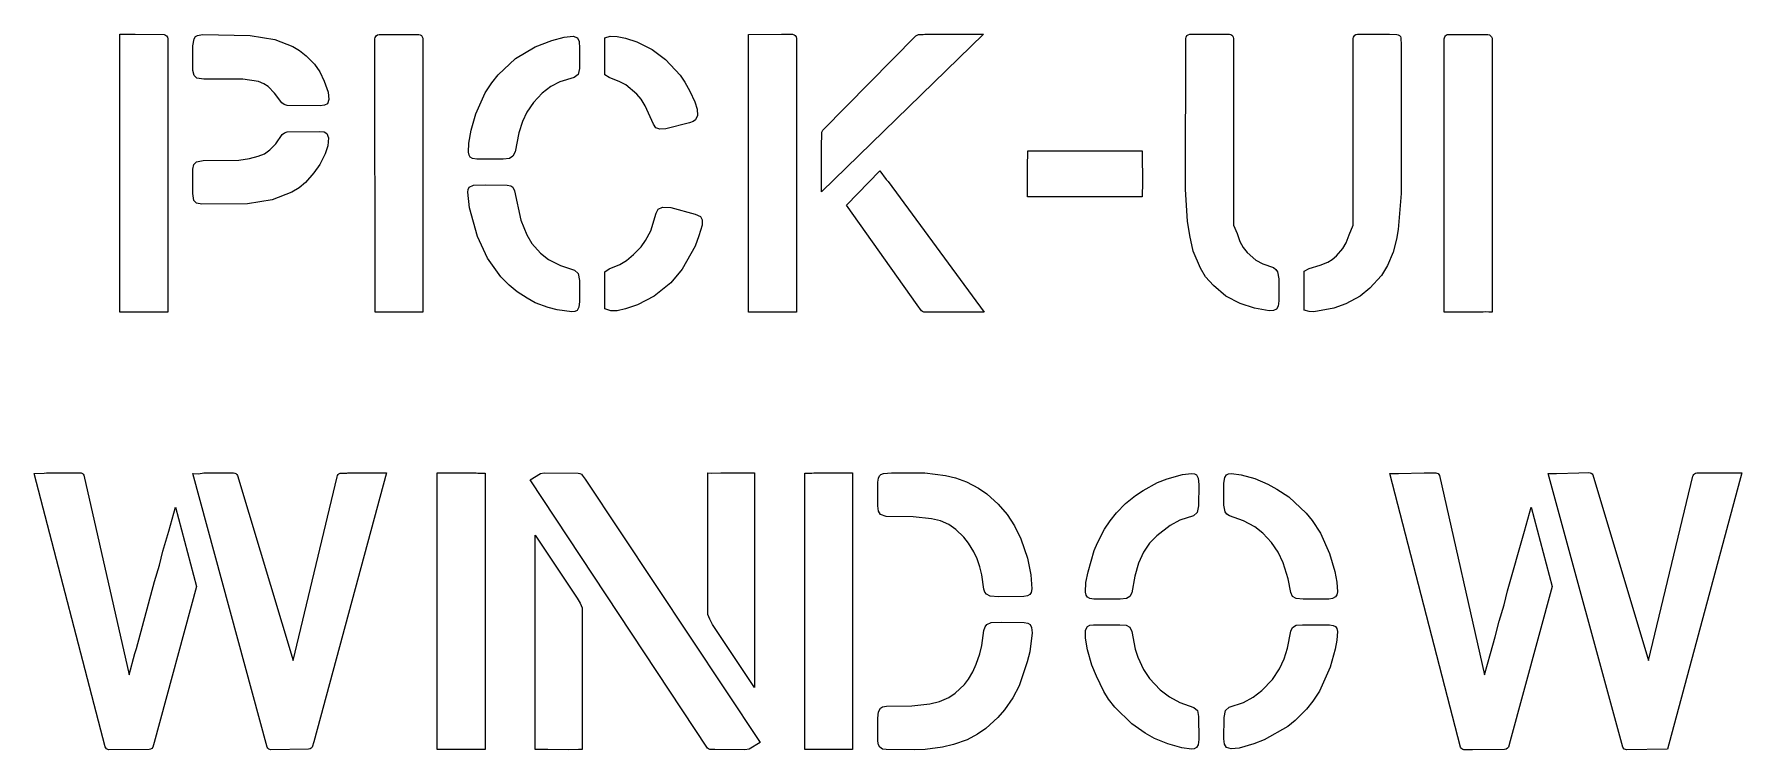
# Model space of a CAD drawing. Header units: inches. Extents: x 3 to 53.1, y 3 to 24.
import ezdxf

# ---------------------------------------------------------------- set-up
doc = ezdxf.new("R2010")
doc.units = ezdxf.units.IN
doc.header["$MEASUREMENT"] = 0
doc.layers.add('CUT', color=1, linetype='Continuous')

msp = doc.modelspace()

# ---------------------------------------------------------------- linework, layer by layer
at = {"layer": 'CUT'}
for points in [[(6.909, 23.911), (6.918, 23.867), (6.918, 15.841), (5.775, 15.84), (5.723, 15.848), (5.615, 15.846), (5.512, 15.844), (5.512, 24), (5.966, 24.001), (6.81, 23.992), (6.852, 23.976), (6.887, 23.948)], [(11.388, 21.9), (10.421, 21.911), (10.336, 21.937), (10.266, 21.985), (10.056, 22.268), (9.862, 22.461), (9.741, 22.543), (9.583, 22.608), (9.126, 22.677), (7.977, 22.683), (7.775, 22.713), (7.692, 22.789), (7.66, 22.937), (7.658, 23.66), (7.691, 23.863), (7.738, 23.928), (7.789, 23.961), (7.943, 23.992), (9.342, 23.964), (10.06, 23.847), (10.594, 23.638), (10.788, 23.526), (10.98, 23.369), (11.223, 23.117), (11.381, 22.894), (11.513, 22.625), (11.629, 22.297), (11.65, 22.085), (11.604, 21.96), (11.523, 21.916)], [(14.325, 23.98), (14.361, 23.957), (14.386, 23.926), (14.4, 23.886), (14.402, 15.845), (14.299, 15.847), (14.197, 15.848), (14.137, 15.84), (13.344, 15.843), (13.005, 15.84), (12.999, 23.86), (13.007, 23.906), (13.034, 23.948), (13.075, 23.977), (13.124, 23.988), (14.286, 23.989)], [(18.428, 22.601), (18.161, 22.468), (17.904, 22.271), (17.647, 21.999), (17.454, 21.709), (17.329, 21.437), (17.222, 21.104), (17.111, 20.552), (17.049, 20.417), (16.947, 20.352), (16.761, 20.33), (15.988, 20.332), (15.858, 20.352), (15.796, 20.39), (15.759, 20.454), (15.744, 20.538), (15.754, 20.802), (15.819, 21.188), (15.956, 21.666), (16.235, 22.279), (16.428, 22.571), (16.612, 22.807), (17.123, 23.284), (17.702, 23.629), (18.194, 23.81), (18.553, 23.916), (18.816, 23.94), (18.941, 23.89), (18.99, 23.783), (19.004, 23.593), (19, 22.995), (18.958, 22.821), (18.848, 22.725)], [(21.354, 21.21), (21.245, 21.255), (21.171, 21.358), (20.93, 21.9), (20.81, 22.089), (20.683, 22.242), (20.357, 22.51), (20.183, 22.605), (19.872, 22.726), (19.743, 22.809), (19.743, 23.896), (19.896, 23.939), (20.106, 23.931), (20.349, 23.88), (20.682, 23.772), (21.13, 23.553), (21.528, 23.253), (21.957, 22.8), (22.096, 22.593), (22.236, 22.328), (22.386, 22.012), (22.454, 21.801), (22.465, 21.614), (22.405, 21.486), (22.337, 21.436), (22.228, 21.395), (21.534, 21.224)], [(25.331, 23.958), (25.355, 23.921), (25.365, 23.874), (25.365, 15.844), (25.262, 15.847), (25.156, 15.848), (25.102, 15.84), (23.959, 15.84), (23.959, 23.992), (24.924, 24.001), (25.252, 23.999), (25.297, 23.985)], [(28.907, 23.976), (28.947, 23.99), (29.089, 23.991), (29.131, 23.997), (30.854, 24), (26.101, 19.376), (26.103, 20.835), (26.113, 20.961), (26.116, 21.127), (26.145, 21.188), (28.873, 23.956)], [(37.157, 24), (37.812, 23.996), (38.071, 23.997), (38.108, 23.989), (38.14, 23.97), (38.166, 23.943), (38.183, 23.909), (38.19, 23.869), (38.19, 18.395), (38.297, 18.152), (38.377, 17.917), (38.469, 17.744), (38.59, 17.591), (38.85, 17.368), (39.048, 17.266), (39.366, 17.151), (39.437, 17.1), (39.485, 17.03), (39.522, 16.824), (39.523, 16.176), (39.503, 16.016), (39.455, 15.934), (39.367, 15.891), (39.232, 15.881), (38.802, 15.956), (38.382, 16.093), (37.965, 16.316), (37.605, 16.624), (37.37, 16.881), (37.22, 17.135), (37.006, 17.635), (36.906, 18.091), (36.84, 18.516), (36.785, 19.444), (36.789, 23.871), (36.798, 23.916), (36.824, 23.957), (36.863, 23.985), (36.911, 23.996), (37.119, 23.996)], [(43.059, 23.964), (43.086, 23.933), (43.101, 23.895), (43.107, 23.676), (43.108, 19.323), (43.025, 18.269), (42.974, 17.981), (42.871, 17.6), (42.713, 17.213), (42.532, 16.918), (42.194, 16.551), (41.905, 16.315), (41.488, 16.089), (41.137, 15.963), (40.543, 15.853), (40.411, 15.86), (40.263, 15.904), (40.263, 17.042), (40.407, 17.129), (40.731, 17.22), (40.961, 17.314), (41.087, 17.388), (41.217, 17.5), (41.395, 17.707), (41.495, 17.876), (41.58, 18.109), (41.704, 18.397), (41.704, 23.877), (41.71, 23.913), (41.726, 23.945), (41.751, 23.971), (41.783, 23.989), (41.827, 23.998), (42.732, 24), (42.766, 23.996), (42.984, 23.995), (43.024, 23.986)], [(45.698, 23.978), (45.735, 23.956), (45.763, 23.922), (45.778, 23.881), (45.779, 15.845), (45.677, 15.847), (45.575, 15.849), (45.517, 15.84), (44.737, 15.843), (44.374, 15.839), (44.374, 23.866), (44.378, 23.897), (44.387, 23.923), (44.407, 23.951), (44.433, 23.973), (44.464, 23.987), (44.494, 23.992), (45.655, 23.987)], [(11.614, 20.723), (11.534, 20.49), (11.38, 20.177), (11.208, 19.933), (10.966, 19.647), (10.775, 19.489), (10.563, 19.36), (9.983, 19.135), (9.264, 19.019), (7.919, 19.013), (7.768, 19.043), (7.689, 19.122), (7.657, 19.322), (7.66, 20.043), (7.686, 20.173), (7.761, 20.256), (7.957, 20.291), (9.002, 20.304), (9.314, 20.349), (9.574, 20.417), (9.754, 20.494), (9.917, 20.605), (10.088, 20.782), (10.273, 21.055), (10.343, 21.105), (10.427, 21.133), (11.369, 21.147), (11.505, 21.131), (11.589, 21.086), (11.636, 20.961)], [(32.15, 20.315), (32.156, 20.361), (32.155, 20.475), (32.154, 20.579), (35.514, 20.579), (35.518, 19.567), (35.506, 19.323), (35.511, 19.224), (32.149, 19.224)], [(18.774, 15.855), (18.342, 15.914), (18.078, 15.985), (17.703, 16.121), (17.461, 16.25), (17.168, 16.439), (16.94, 16.633), (16.693, 16.88), (16.301, 17.426), (16.01, 18.061), (15.778, 18.903), (15.724, 19.361), (15.732, 19.444), (15.765, 19.51), (15.888, 19.568), (16.229, 19.58), (16.875, 19.574), (16.982, 19.552), (17.046, 19.511), (17.097, 19.404), (17.276, 18.543), (17.452, 18.108), (17.605, 17.855), (17.855, 17.578), (18.087, 17.392), (18.443, 17.213), (18.855, 17.071), (18.961, 16.974), (19.002, 16.775), (19.004, 16.152), (18.986, 15.991), (18.928, 15.893), (18.86, 15.862)], [(29.1, 15.846), (29.065, 15.859), (29.032, 15.881), (28.904, 16.054), (26.836, 18.984), (27.818, 19.991), (27.996, 19.741), (28.053, 19.674), (30.87, 15.84), (29.258, 15.843)], [(20.706, 16.055), (20.35, 15.939), (20.107, 15.887), (19.919, 15.884), (19.743, 15.937), (19.743, 17.028), (19.876, 17.113), (20.184, 17.242), (20.376, 17.355), (20.585, 17.532), (20.813, 17.762), (20.94, 17.944), (21.09, 18.232), (21.253, 18.749), (21.314, 18.861), (21.439, 18.923), (21.676, 18.916), (22.397, 18.723), (22.55, 18.65), (22.602, 18.551), (22.596, 18.395), (22.507, 18.085), (22.393, 17.781), (22.015, 17.105), (21.676, 16.706), (21.189, 16.315)], [(4.382, 11.128), (4.415, 11.112), (4.44, 11.09), (4.459, 11.062), (5.788, 5.206), (5.954, 5.825), (6, 5.97), (6.531, 7.942), (6.678, 8.42), (6.776, 8.831), (6.952, 9.418), (7.146, 10.118), (7.767, 7.792), (6.523, 3.22), (6.479, 3.076), (6.453, 3.043), (6.416, 3.02), (6.371, 3.01), (5.194, 3.003), (5.157, 3.014), (5.126, 3.033), (5.101, 3.058), (5.081, 3.092), (3, 11.11), (3.292, 11.116), (3.362, 11.129), (4.061, 11.127), (4.349, 11.133)], [(8.915, 11.107), (8.944, 11.083), (8.964, 11.055), (10.596, 5.619), (11.887, 11.016), (11.899, 11.053), (11.918, 11.081), (11.943, 11.103), (11.974, 11.116), (12.004, 11.122), (12.173, 11.123), (12.201, 11.128), (13.338, 11.128), (11.205, 3.239), (11.158, 3.083), (11.131, 3.049), (11.094, 3.026), (11.049, 3.016), (9.947, 3), (9.914, 3.006), (9.881, 3.023), (9.854, 3.048), (9.837, 3.078), (7.654, 11.108), (7.82, 11.103), (7.983, 11.129), (8.548, 11.125), (8.847, 11.129), (8.884, 11.122)], [(14.824, 3.01), (14.824, 11.127), (15.966, 11.127), (16.019, 11.119), (16.126, 11.121), (16.229, 11.123), (16.229, 3.013)], [(23.984, 3.021), (23.848, 3.004), (22.969, 3.01), (22.826, 3.014), (22.79, 3.028), (22.757, 3.053), (17.552, 10.92), (17.855, 11.111), (17.968, 11.127), (18.96, 11.123), (19.014, 11.114), (19.06, 11.085), (19.081, 11.061), (19.163, 10.94), (24.298, 3.216)], [(24.135, 4.832), (22.904, 6.68), (22.822, 6.831), (22.765, 6.969), (22.765, 11.125), (22.867, 11.122), (23.151, 11.13), (23.768, 11.124), (24.135, 11.126)], [(25.611, 3.013), (25.611, 11.123), (25.819, 11.119), (25.874, 11.127), (27.016, 11.125), (27.016, 3.01)], [(27.757, 10.858), (27.772, 10.972), (27.804, 11.045), (27.844, 11.084), (27.918, 11.114), (28.156, 11.13), (29.13, 11.126), (29.739, 11.055), (30.029, 10.983), (30.357, 10.865), (30.709, 10.677), (30.957, 10.512), (31.289, 10.208), (31.549, 9.905), (31.766, 9.571), (31.953, 9.19), (32.146, 8.622), (32.24, 8.139), (32.27, 7.724), (32.253, 7.618), (32.214, 7.555), (32.148, 7.517), (32.039, 7.498), (31.292, 7.494), (31.052, 7.51), (30.942, 7.564), (30.895, 7.63), (30.868, 7.715), (30.808, 8.131), (30.748, 8.373), (30.667, 8.608), (30.57, 8.81), (30.417, 9.067), (30.278, 9.242), (30.046, 9.467), (29.842, 9.608), (29.592, 9.716), (29.327, 9.779), (28.792, 9.842), (27.997, 9.852), (27.837, 9.902), (27.776, 10), (27.756, 10.161)], [(37.123, 9.963), (37.012, 9.866), (36.619, 9.735), (36.332, 9.585), (35.938, 9.278), (35.73, 9.065), (35.551, 8.796), (35.406, 8.478), (35.291, 8.095), (35.21, 7.609), (35.153, 7.498), (35.048, 7.44), (34.86, 7.423), (34.088, 7.426), (33.977, 7.444), (33.908, 7.48), (33.864, 7.541), (33.845, 7.623), (33.862, 7.907), (33.923, 8.221), (34.1, 8.847), (34.198, 9.076), (34.409, 9.474), (34.574, 9.724), (34.76, 9.959), (35.023, 10.226), (35.312, 10.465), (35.542, 10.615), (35.959, 10.843), (36.239, 10.949), (36.695, 11.078), (36.961, 11.107), (37.046, 11.099), (37.109, 11.068), (37.158, 10.97), (37.17, 10.783), (37.168, 10.159)], [(40.326, 9.946), (40.494, 9.73), (40.74, 9.354), (41.008, 8.764), (41.161, 8.237), (41.22, 7.923), (41.237, 7.638), (41.221, 7.553), (41.181, 7.488), (41.096, 7.442), (40.984, 7.426), (40.237, 7.423), (40.026, 7.442), (39.924, 7.502), (39.871, 7.615), (39.791, 8.014), (39.65, 8.486), (39.499, 8.8), (39.302, 9.088), (39.049, 9.363), (38.815, 9.548), (38.487, 9.725), (38.071, 9.868), (37.999, 9.915), (37.949, 9.981), (37.911, 10.182), (37.911, 10.83), (37.931, 10.988), (37.98, 11.068), (38.046, 11.101), (38.13, 11.109), (38.411, 11.067), (38.816, 10.961), (39.2, 10.795), (39.46, 10.653), (39.815, 10.422)], [(44.239, 11.052), (45.556, 5.2), (45.726, 5.827), (45.872, 6.321), (45.984, 6.781), (46.131, 7.258), (46.229, 7.671), (46.726, 9.42), (46.92, 10.12), (47.539, 7.793), (46.309, 3.263), (46.255, 3.081), (46.227, 3.045), (46.191, 3.022), (46.146, 3.012), (45.206, 3.002), (44.944, 3.005), (44.915, 3.015), (44.888, 3.033), (44.869, 3.054), (44.853, 3.082), (42.773, 11.107), (42.95, 11.111), (43.03, 11.11), (43.782, 11.126), (44.122, 11.13), (44.16, 11.123), (44.192, 11.107), (44.218, 11.084)], [(48.731, 11.066), (50.365, 5.625), (51.665, 11.03), (51.675, 11.055), (51.694, 11.083), (51.717, 11.103), (51.748, 11.118), (51.781, 11.124), (51.942, 11.125), (51.965, 11.128), (53.106, 11.125), (53.106, 11.125), (50.921, 3.017), (49.72, 3), (49.687, 3.007), (49.654, 3.023), (49.629, 3.046), (49.61, 3.078), (47.427, 11.105), (47.587, 11.11), (47.667, 11.11), (48.321, 11.127), (48.617, 11.138), (48.652, 11.132), (48.684, 11.117), (48.711, 11.095)], [(19.075, 7.163), (19.075, 3.006), (18.973, 3.009), (18.689, 3.001), (18.071, 3.007), (17.705, 3.006), (17.705, 9.3), (18.936, 7.451), (19.018, 7.3)], [(27.758, 3.258), (27.755, 3.93), (27.772, 4.118), (27.828, 4.222), (27.896, 4.26), (28.006, 4.28), (28.751, 4.29), (29.279, 4.349), (29.565, 4.415), (29.839, 4.532), (30.021, 4.659), (30.294, 4.916), (30.417, 5.07), (30.541, 5.286), (30.644, 5.513), (30.745, 5.821), (30.803, 6.064), (30.863, 6.505), (30.901, 6.613), (30.95, 6.678), (31.082, 6.734), (31.374, 6.745), (32.046, 6.74), (32.155, 6.719), (32.22, 6.68), (32.267, 6.595), (32.282, 6.435), (32.214, 5.877), (32.14, 5.587), (31.898, 4.877), (31.716, 4.522), (31.473, 4.173), (31.276, 3.948), (30.928, 3.625), (30.682, 3.457), (30.373, 3.294), (29.971, 3.159), (29.656, 3.08), (29.145, 3.011), (28.823, 3.001), (28.001, 3.006), (27.891, 3.025), (27.811, 3.077), (27.776, 3.146)], [(35.877, 3.338), (35.594, 3.494), (35.209, 3.765), (34.712, 4.255), (34.526, 4.488), (34.388, 4.716), (34.168, 5.16), (34.034, 5.482), (33.907, 5.939), (33.847, 6.275), (33.846, 6.508), (33.904, 6.624), (33.972, 6.656), (34.082, 6.67), (34.854, 6.673), (35.042, 6.657), (35.145, 6.602), (35.206, 6.474), (35.308, 5.958), (35.382, 5.721), (35.547, 5.358), (35.725, 5.089), (36.037, 4.766), (36.312, 4.552), (36.618, 4.387), (37.029, 4.244), (37.132, 4.151), (37.168, 3.977), (37.169, 3.305), (37.149, 3.146), (37.101, 3.065), (37.036, 3.031), (36.953, 3.022), (36.672, 3.063), (36.267, 3.172)], [(37.928, 3.165), (37.91, 3.327), (37.912, 3.951), (37.957, 4.15), (38.066, 4.249), (38.483, 4.39), (38.768, 4.543), (39.022, 4.743), (39.332, 5.068), (39.54, 5.38), (39.679, 5.672), (39.775, 5.981), (39.871, 6.48), (39.924, 6.593), (40.026, 6.654), (40.212, 6.672), (41.009, 6.67), (41.117, 6.653), (41.182, 6.618), (41.222, 6.557), (41.238, 6.475), (41.226, 6.214), (41.178, 5.951), (41.029, 5.426), (40.711, 4.721), (40.519, 4.429), (40.335, 4.193), (39.996, 3.86), (39.787, 3.684), (39.092, 3.29), (38.789, 3.173), (38.358, 3.049), (38.117, 3.026), (37.985, 3.066)]]:
    msp.add_lwpolyline(points, close=True, dxfattribs=at)

doc.saveas('drawing.dxf')
